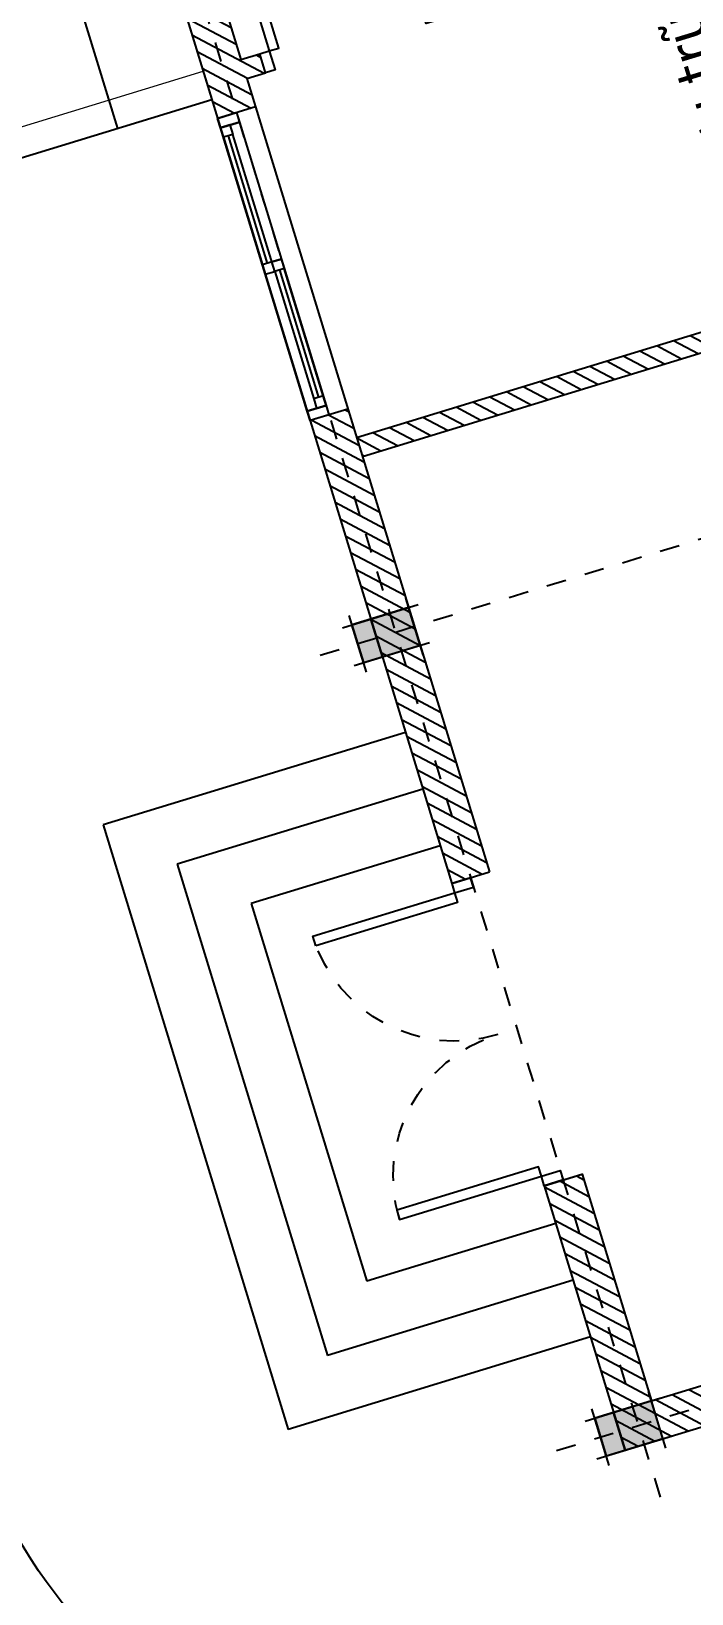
# Model space of a CAD drawing. Header units: inches. Extents: x 543393 to 2689207, y 1841861 to 9121372.
# Drawn here: x 547517.13 to 547520.48, y 1841939.28 to 1841947.19 of the extents above; entities that cross this region are included whole.
import ezdxf
from ezdxf.enums import TextEntityAlignment as Align

# ---------------------------------------------------------------- set-up
doc = ezdxf.new("R2010")
doc.units = ezdxf.units.IN
doc.header["$MEASUREMENT"] = 0
doc.linetypes.add('02 Xref HH1 MBXD$0$HIDDEN', pattern=[0.375, 0.25, -0.125])
doc.linetypes.add('ACAD_ISO04W100', pattern=[30, 24, -3, 0, -3])
for name, color, linetype in [('02 Xref HH1 MBXD$0$0.0', 4, 'Continuous'), ('02 Xref HH1 MBXD$0$02', 8, 'Continuous'), ('02 Xref HH1 NDK$0$Nha_cot', 5, 'Continuous'), ('02 Xref HT MBXD V2$0$0.DUONG O TO MOI', 4, 'Continuous'), ('02 Xref HT MBXD V2$0$0.MC HH1', 3, 'Continuous'), ('CENTER', 8, 'ACAD_ISO04W100'), ('Duong', 4, 'Continuous'), ('Giai doan nay (muong cap)', 9, 'Continuous')]:
    doc.layers.add(name, color=color, linetype=linetype)
for name, color, linetype, lineweight in [('02 Xref HH1 NDK$0$00', 11, 'Continuous', 25), ('Kich thuoc', 8, 'Continuous', 18), ('TEXT_Phong', 1, 'Continuous', 20)]:
    doc.layers.add(name, color=color, linetype=linetype, lineweight=lineweight)
doc.styles.add('Tahoma-R', font='tahoma.ttf')
pattern_1 = [(315, (239317.2439360879, 83643.51714219354), (44.19417382415923, 44.19417382415921), [])]

# ---------------------------------------------------------------- blocks, each defined once
blk = doc.blocks.new('02 Xref HH1 MBXD$0$XRF-HH1-NDK$0$A$C36057a99')
h = blk.add_hatch(color=256)
h.dxf.hatch_style = 1
h.paths.add_polyline_path([(-100, 0), (100, 0), (100, 300), (-100, 300)])
blk.add_lwpolyline([(-100, 0), (100, 0), (100, 300), (-100, 300)], close=True)
blk = doc.blocks.new('02 Xref HH1 MBXD$0$CD-900')
at = {"color": 3}
for points in [[(0, -100), (50, -100), (50, 0), (0, 0)], [(850, -100), (900, -100), (900, 0), (850, 0)]]:
    blk.add_lwpolyline(points, close=True, dxfattribs=at)
at = {"color": 8}
blk.add_lwpolyline([(100, -900), (50, -900), (50, -100), (100, -100)], close=True, dxfattribs=at)
at = {"color": 8, "linetype": '02 Xref HH1 MBXD$0$HIDDEN'}
blk.add_arc((50, -100), 800, 270, 0, dxfattribs=at)
blk = doc.blocks.new('02 Xref HH1 MBXD$0$CD-1600')
at = {"color": 3}
for points in [[(0, -100), (50, -100), (50, 0), (0, 0)], [(1600, -100.0000000000009), (1550, -100.0000000000009), (1550, -9.094947017729282e-13), (1600, -9.094947017729282e-13)]]:
    blk.add_lwpolyline(points, close=True, dxfattribs=at)
at = {"color": 8}
for points in [[(99.99999999999977, -850), (49.99999999999977, -850), (50, -100), (100, -100)], [(1500, -850), (1550, -850.0000000000009), (1550, -100.0000000000009), (1500, -100)]]:
    blk.add_lwpolyline(points, close=True, dxfattribs=at)
at = {"color": 8, "linetype": '02 Xref HH1 MBXD$0$HIDDEN'}
for centre, start, end in [((50, -100), 270, 0), ((1550, -100), 180, 270)]:
    blk.add_arc(centre, 750, start, end, dxfattribs=at)
blk = doc.blocks.new('sdsadsadasd')
at = {"layer": '02 Xref HH1 MBXD$0$0.0'}
for p, q in [((-50, 50.00000000007276), (-50, -149.9999999998545)), ((1550, 50.00000000007276), (1550, -149.9999999998545))]:
    blk.add_line(p, q, dxfattribs=at)
at = {"layer": '02 Xref HH1 MBXD$0$0.0', "xscale": -1, "rotation": 180}
blk.add_blockref('02 Xref HH1 MBXD$0$CD-1600', (-50, -50), dxfattribs=at)
blk = doc.blocks.new('02 Xref HH1 MBXD$0$CS-1600')
at = {"color": 8, "lineweight": 25}
for p, q in [((100.0000000000086, -50), (50, -50)), ((50, -50), (50, -100)), ((50, -50), (50, -100)), ((100.0000000000086, -100), (100.0000000000086, -50)), ((775.0000000000136, -74.59999999998399), (100.0000000000086, -74.59999999998399)), ((824.9999999999804, -2.582964953035116e-10), (774.9999999999718, -2.582964953035116e-10)), ((774.9999999999718, -2.582964953035116e-10), (774.9999999999718, -50.0000000002583)), ((774.9999999999718, -2.582964953035116e-10), (774.9999999999718, -50.0000000002583)), ((775.0000000000136, -100), (775.0000000000136, -50)), ((775.0000000000641, -50.00000000012915), (825.0000000000555, -50.00000000012915)), ((775.0000000000136, -50.0000000002583), (825.0000000000223, -50.0000000002583)), ((824.9999999999804, -50.0000000002583), (824.9999999999804, -2.582964953035116e-10)), ((1499.999999999985, -24.60000000024229), (824.9999999999804, -24.60000000024229)), ((825.000000000005, -50), (825.000000000005, -100)), ((825.000000000005, -100), (825.000000000005, -50)), ((1499.999999999985, -50.0000000002583), (1499.999999999985, -2.582964953035116e-10)), ((1499.999999999985, -2.582964953035116e-10), (1549.999999999977, -2.582964953035116e-10)), ((1549.999999999977, -50.0000000002583), (1499.999999999985, -50.0000000002583)), ((1549.999999999977, -2.582964953035116e-10), (1549.999999999977, -50.0000000002583)), ((1549.999999999977, -50.0000000002583), (1549.999999999977, -2.582964953035116e-10)), ((50, -100), (100.0000000000086, -100)), ((825.000000000005, -100), (775.0000000000136, -100))]:
    blk.add_line(p, q, dxfattribs=at)
at = {"color": 8}
for p, q in [((775.0000000000136, -50), (100.0000000000086, -50)), ((774.9999999999718, -50.0000000002583), (1499.999999999985, -50.0000000002583)), ((1499.999999999985, -2.582964953035116e-10), (824.9999999999804, -2.582964953035116e-10)), ((100.0000000000086, -100), (775.0000000000136, -100))]:
    blk.add_line(p, q, dxfattribs=at)
at = {"color": 3}
for points in [[(50, -100), (0, -100), (0, 0), (50, 0)], [(1550.00000000001, -100), (50, -100), (50, 0), (1550.00000000001, 0)], [(1600.00000000001, -100), (1550.00000000001, -100), (1550.00000000001, 0), (1600.00000000001, 0)]]:
    blk.add_lwpolyline(points, close=True, dxfattribs=at)
blk.add_point((0, 0))
blk = doc.blocks.new('02 Xref HH1 NDK$0$333')
at = {"layer": '02 Xref HH1 NDK$0$Nha_cot'}
h = blk.add_hatch(color=256, dxfattribs=at)
h.paths.add_polyline_path([(-99.99999999998545, 99.99999999999818), (-99.99999999998545, 0), (100.0000000000146, 0), (100.0000000000146, 99.99999999999818)])
h.paths.add_polyline_path([(100.0000000000146, -200.0000000000018), (100.0000000000146, 0), (-99.99999999998545, 0), (-99.99999999998543, -200.0000000000018)])
for p, q in [((150.0000000000146, 99.99999999999818), (-149.9999999999854, 99.99999999999818)), ((-99.99999999998545, 149.9999999999982), (-99.99999999998545, -250.0000000000018)), ((100.0000000000146, 99.99999999999272), (-99.99999999998545, 99.99999999999272)), ((100.0000000000146, 149.9999999999982), (100.0000000000146, -250.0000000000018)), ((99.99999999998545, 0), (-99.99999999998545, 0)), ((150.0000000000146, -200.0000000000018), (-149.9999999999854, -200.0000000000018))]:
    blk.add_line(p, q, dxfattribs=at)
blk = doc.blocks.new('02 Xref HH1 NDK$0$khung')
at = {"layer": '02 Xref HH1 NDK$0$Nha_cot', "extrusion": (0, 0, -1), "zscale": -1}
for p in [(-100.0000000000146, -149.9999999999927), (-4300.000000000015, -149.9999999999927)]:
    blk.add_blockref('02 Xref HH1 NDK$0$333', p, dxfattribs=at)
blk = doc.blocks.new('NDK1')
at = {"layer": '02 Xref HH1 MBXD$0$02'}
h = blk.add_hatch(dxfattribs=at)
h.set_pattern_fill('ANSI31', color=256, scale=500, angle=-90.00000000000001)
h.set_pattern_definition(pattern_1)
h.paths.add_polyline_path([(250617.2439360879, 82343.5171421936), (250617.2439360879, 83743.51714219354), (249617.2439360879, 83743.51714219354), (249617.2439360879, 83543.51714219354), (250417.2439360879, 83543.51714219354), (250417.2439360879, 82343.5171421936)])
h = blk.add_hatch(dxfattribs=at)
h.set_pattern_fill('ANSI31', color=256, scale=500, angle=-90.00000000000001)
h.set_pattern_definition(pattern_1)
h.paths.add_polyline_path([(250617.2439360877, 78293.27214219357), (250617.2439360879, 80743.5171421936), (250417.2439360879, 80743.5171421936), (250417.2439360879, 78293.27214219354)])
h = blk.add_hatch(dxfattribs=at)
h.set_pattern_fill('ANSI31', color=256, scale=500, angle=-90.00000000000001)
h.set_pattern_definition([(315, (245617.2439360879, 78543.51714219371), (44.19417382415923, 44.19417382415921), [])])
h.paths.add_polyline_path([(250417.2439360879, 78443.51714219371), (250417.2439360879, 78543.51714219371), (245617.2439360879, 78543.51714219354), (245617.2439360879, 78443.51714219354)])
h = blk.add_hatch(dxfattribs=at)
h.set_pattern_fill('ANSI31', color=256, scale=500, angle=-90.00000000000001)
h.set_pattern_definition(pattern_1)
h.paths.add_polyline_path([(250417.2439360879, 76443.51714219351), (250417.2439360879, 73943.5171421936), (250617.2439360879, 73943.5171421936), (250617.2439360879, 76693.27214219354), (250417.2439360879, 76693.27214219354), (250417.2439360879, 76543.51714219348), (250317.2439360878, 76543.51714219348), (250317.2439360878, 76443.51714219348)])
at = {"layer": '02 Xref HH1 MBXD$0$0.0'}
for p, q in [((250617.2439360879, 83743.51714219354), (245117.2439360879, 83743.51714219354)), ((250617.2439360879, 82343.5171421936), (250617.2439360879, 83743.51714219354)), ((250417.2439360879, 83543.51714219354), (245117.2439360879, 83543.51714219354)), ((250417.2439360879, 82343.5171421936), (250417.2439360879, 83543.51714219354)), ((250617.2439360879, 83143.5171421936), (252217.243936088, 83143.5171421936)), ((252217.243936088, 79943.5171421936), (252217.243936088, 83143.5171421936)), ((250617.2439360879, 82843.5171421936), (251917.243936088, 82843.5171421936)), ((251917.243936088, 80243.5171421936), (251917.243936088, 82843.5171421936)), ((250617.2439360879, 82543.51714219361), (251617.243936088, 82543.5171421936)), ((251617.243936088, 80543.5171421936), (251617.243936088, 82543.5171421936)), ((250612.4367764207, 82343.5171421936), (250412.4367764207, 82343.5171421936)), ((250417.2439360879, 76543.51714219348), (250417.2439360879, 80743.5171421936)), ((250617.2439360879, 73943.5171421936), (250617.2439360879, 80743.5171421936)), ((250617.2439360879, 80543.5171421936), (251617.243936088, 80543.5171421936)), ((250617.2439360879, 80243.5171421936), (251917.243936088, 80243.5171421936)), ((250617.2439360879, 79943.5171421936), (252217.243936088, 79943.5171421936)), ((250417.2439360879, 78543.51714219371), (245617.2439360879, 78543.51714219354)), ((250417.2439360879, 78443.51714219371), (245617.2439360879, 78443.51714219354)), ((250417.2439360879, 78293.27214219354), (250617.2439360879, 78293.27214219354)), ((250417.2439360879, 76543.51714219348), (250417.2439360879, 77143.51714219357)), ((250417.2439360879, 76693.27214219354), (250617.2439360879, 76693.27214219354)), ((250417.2439360879, 76543.51714219348), (250317.2439360878, 76543.51714219348)), ((250317.2439360878, 76543.51714219348), (250317.2439360878, 76443.51714219348)), ((250417.2439360879, 76443.51714219348), (250317.2439360878, 76443.51714219348)), ((250417.2439360879, 73943.5171421936), (250417.2439360879, 76443.51714219348))]:
    blk.add_line(p, q, dxfattribs=at)
at = {"layer": 'CENTER', "color": 8, "ltscale": 0.015}
for p, q in [((250517.2439360879, 53722.5562985695), (250517.2439360879, 84104.2383448125)), ((250949.4446649298, 83643.5171421936), (238709.3855222972, 83643.5171421936)), ((250915.6775597683, 79443.5171421936), (238675.6184171357, 79443.5171421936))]:
    blk.add_line(p, q, dxfattribs=at)
at = {"layer": 'Giai doan nay (muong cap)', "lineweight": 15}
blk.add_line((239417.2439360879, 83543.51714219354), (250417.2439360879, 83543.51714219354), dxfattribs=at)
at = {"rotation": 270}
blk.add_blockref('sdsadsadasd', (250567.2439360877, 82293.5171421936), dxfattribs=at)
at = {"layer": '02 Xref HH1 MBXD$0$0.0', "rotation": 270}
blk.add_blockref('02 Xref HH1 MBXD$0$CS-1600', (250617.2439360879, 78293.27214219357), dxfattribs=at)
at = {"layer": '02 Xref HH1 MBXD$0$0.0', "xscale": -1}
blk.add_blockref('02 Xref HH1 MBXD$0$CD-900', (250317.2439360878, 76543.51714219348), dxfattribs=at)
at = {"layer": '02 Xref HH1 MBXD$0$02', "rotation": 270}
for p in [(250417.2439360879, 83643.51714219354), (250417.2439360879, 79443.51714219354)]:
    blk.add_blockref('02 Xref HH1 MBXD$0$XRF-HH1-NDK$0$A$C36057a99', p, dxfattribs=at)
at = {"layer": '02 Xref HH1 NDK$0$00', "lineweight": 20, "ltscale": 0.5, "rotation": 270}
blk.add_blockref('02 Xref HH1 NDK$0$khung', (250767.2439360879, 83743.5171421936), dxfattribs=at)
at = {"layer": 'TEXT_Phong', "lineweight": 20, "ltscale": 0.5, "style": 'Tahoma-R'}
blk.add_text('P. Lưu trữ', height=216, rotation=270, dxfattribs=at).set_placement((248230.0533895356, 77477.10714219353), align=Align.MIDDLE_CENTER)
blk = doc.blocks.new('*U254')
at = {"layer": '02 Xref HT MBXD V2$0$0.MC HH1', "color": 8}
blk.add_lwpolyline([(0, -0.7249999999998837), (0, 0.7249999999998837)], dxfattribs=at)
blk = doc.blocks.new('*U255')
at = {"layer": '02 Xref HT MBXD V2$0$0.DUONG O TO MOI', "color": 0, "linetype": 'ByBlock', "lineweight": -2, "transparency": 16777216}
for p in [(0, 0), (0.5000000000000001, 0)]:
    blk.add_blockref('*U254', p, dxfattribs=at)

msp = doc.modelspace()

# ---------------------------------------------------------------- block references
at = {"layer": 'Kich thuoc', "xscale": 0.001, "yscale": 0.001, "zscale": 0.001, "rotation": 197.0123114188912}
msp.add_blockref('NDK1', (547735.2882945249, 1842093.41127151), dxfattribs=at)

# ---------------------------------------------------------------- next in the draw order: linework, layer by layer
at = {"layer": '02 Xref HT MBXD V2$0$0.DUONG O TO MOI', "color": 3}
msp.add_lwpolyline([(547505.9920930188, 1841925.064379113), (547500.9865132611, 1841941.424319042), (547501.1135528632, 1841941.663369687), (547518.0475512351, 1841946.844591613)], dxfattribs=at)
at = {"layer": 'Duong', "color": 8}
msp.add_lwpolyline([(547482.2397520982, 1842002.660441537), (547482.5030715637, 1842001.799823817, -0.414213562373095), (547482.0119596659, 1842000.875697688), (547441.3621160472, 1841988.438241606), (547476.0383638665, 1841875.104450364), (547531.5195195181, 1841892.079778566), (547519.7403621, 1841930.578077886, -0.4142135623730951), (547521.5588034515, 1841933.999842204), (547531.3698454539, 1841937.00168411), (547530.0473965834, 1841941.323897546), (547520.2363545808, 1841938.32205564, -0.4142135623730951), (547516.8145902624, 1841940.140496992), (547509.2953566397, 1841964.715914093, -0.414213562373095), (547512.4411274449, 1841970.635316601), (547536.8826706791, 1841978.113589418), (547526.0982756858, 1842013.360666241), (547513.552381819, 1842009.522053591), (547522.2126664583, 1841981.217293037, -0.4142135623730951), (547520.3942251068, 1841977.795528719), (547511.1186785742, 1841974.957530037, -0.414213562373095), (547505.1992760671, 1841978.103300842), (547496.3341873991, 1842007.077430732)], format="xyb", dxfattribs=at)
at = {"layer": 'Duong'}
for points in [[(547482.4883749951, 1842002.736511605), (547482.7516944604, 1842001.875893885, -0.4142135623730951), (547482.0880297336, 1842000.627074791), (547441.6868090117, 1841988.265688777), (547476.2109166954, 1841875.429143329), (547531.1948265536, 1841892.252331395), (547519.4917392032, 1841930.502007818, -0.414213562373095), (547521.4827333837, 1841934.248465101), (547531.0451524894, 1841937.174236939), (547529.8748437543, 1841940.999204581), (547520.3124246486, 1841938.073432744, -0.414213562373095), (547516.5659673656, 1841940.064426924), (547509.046733743, 1841964.639844026, -0.414213562373095), (547512.365057377, 1841970.883939497), (547536.5579777146, 1841978.286142247), (547525.9081682258, 1842013.093347791), (547513.8595201526, 1842009.406875276), (547522.4612893551, 1841981.293363105, -0.4142135623730949), (547520.4702951746, 1841977.546905822), (547511.194748642, 1841974.70890714, -0.414213562373095), (547504.9506531704, 1841978.027230774), (547496.0855645024, 1842007.001360664)], [(547531.0451524894, 1841937.174236939), (547529.8748437543, 1841940.999204581), (547520.3124246486, 1841938.073432744, -0.414213562373095), (547516.5659673656, 1841940.064426924), (547509.046733743, 1841964.639844026, -0.414213562373095), (547512.365057377, 1841970.883939497), (547536.5579777146, 1841978.286142247), (547525.9081682258, 1842013.093347791), (547513.8595201526, 1842009.406875276), (547522.4612893551, 1841981.293363105, -0.414213562373095), (547520.4702951746, 1841977.546905822), (547511.194748642, 1841974.70890714, -0.414213562373095), (547504.9506531704, 1841978.027230774), (547496.1733376575, 1842006.714488091), (547495.9820892754, 1842006.655972654), (547495.9820892754, 1842006.655972654), (547489.7665168566, 1842004.75422096), (547489.7665168566, 1842004.75422096), (547489.7665168566, 1842004.75422096), (547489.7226302791, 1842004.897657247), (547486.9495287384, 1842004.049183414)]]:
    msp.add_lwpolyline(points, format="xyb", dxfattribs=at)
at = {"layer": 'Giai doan nay (muong cap)', "color": 8, "linetype": '02 Xref HH1 MBXD$0$HIDDEN', "lineweight": 15, "ltscale": 1000}
msp.add_lwpolyline([(547505.8672111094, 1841925.130745585), (547500.8787701263, 1841941.434670161), (547501.0778695443, 1841941.809315889), (547518.0036646575, 1841946.988027899)], dxfattribs=at)

# ---------------------------------------------------------------- next in the draw order: block references
at = {"layer": '02 Xref HT MBXD V2$0$0.DUONG O TO MOI', "rotation": 197.0123114188912}
msp.add_blockref('*U255', (547517.8349794416, 1841947.537728293), dxfattribs=at)

doc.saveas('drawing.dxf')
